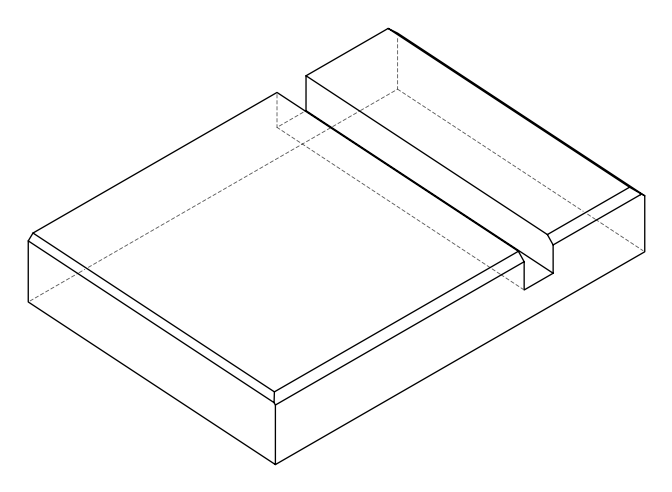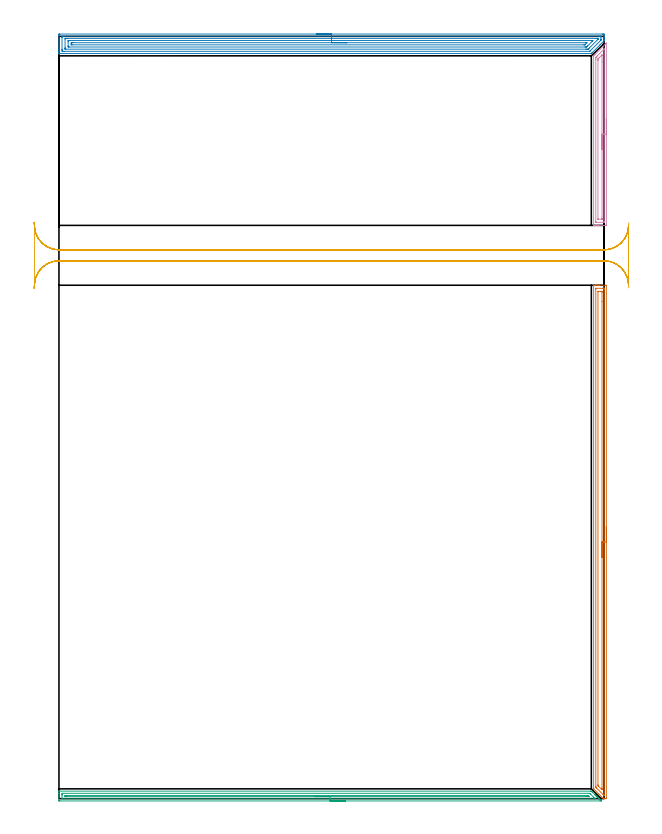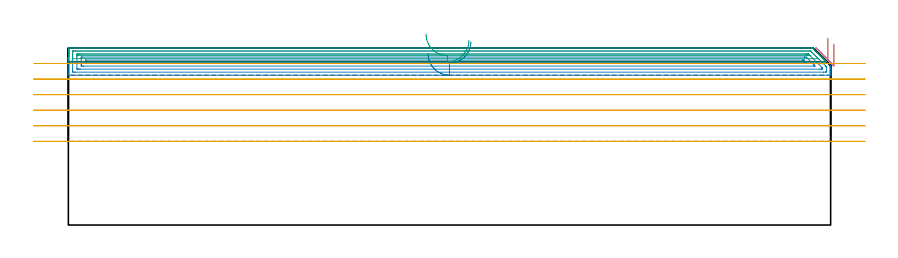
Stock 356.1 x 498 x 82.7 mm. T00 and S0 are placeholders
(PLAN: 5 operations, 1 tool changes, 44.6 min)
(1 AREA_MILL | FG_CHAMFER_SURFACE | UGT0205_001 | 8.23 min | 11725 mm3)
(2 AREA_MILL_1 | FG_CHAMFER_SURFACE_1 | UGT0205_001 | 14.37 min | 28719 mm3)
(3 AREA_MILL_2 | FG_CHAMFER_SURFACE_2 | UGT0205_001 | 8.59 min | 7153 mm3)
(4 AREA_MILL_3 | FG_CHAMFER_SURFACE_3 | UGT0205_001 | 3 min | 4096 mm3)
(5 MILL_RECTANGULAR_SLOT | SLOT_RECTANGULAR | UGT0201_004 | Follow Part, ap 8, ae 75% | 10.38 min | 606806 mm3)
(TOOL UGT0205_001 | Chamfer Mill 20 x 3 x 45 deg. | D20 FL50 Z2)
(TOOL UGT0201_004 | End Mill 32 mm | D32 FL53 Z6)
(OP 1 AREA_MILL)
G17 G21 G94 G90
T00 M6
G54
G17 G0 G90 X357.6 Y177.7 S1061 M3
G43 Z92.7 H0
Z84.4
G94 G1 Y177.662 Z83.529 F250.
Y177.548 Z82.664
Y177.359 Z81.812
Y177.097 Z80.98
Y176.763 Z80.174
Y176.36 Z79.4
Y175.892 Z78.664
Y175.36 Z77.972
Y174.771 Z77.329
Y174.128 Z76.74
Y173.436 Z76.209
Y172.7 Z75.74
Y171.926 Z75.337
Y171.12 Z75.003
Y170.288 Z74.741
Y169.436 Z74.552
Y168.572 Z74.438
Y167.7 Z74.4
Y0.326
X357.597 Y0.173 Z74.403
X357.591 Y0.002 Z74.405
X357.359 Y0. Z74.637
X357.014 Z74.981
X356.022 Z75.978
X355.698 Y0.01 Z76.301
X355.678 Y0.027 Z76.321
X355.527 Y0.173 Z76.472
X355.491 Y0.208 Z76.507
X352.559 Y3.141 Z79.44
X349.413 Y6.287 Z82.587
X349.341 Y6.36 Z82.658
X349.307 Y6.4 Z82.693
X349.3 Y6.874 Z82.7
Y335.227
X349.303 Y335.39 Z82.688
X349.352 Y335.393 Z82.639
X349.754 Y335.4 Z82.246
X350.086 Z81.913
X350.777 Z81.218
X352.013 Z79.984
X352.559 Z79.436
X353.177 Z78.818
X357.014 Z74.983
X357.289 Y335.398 Z74.708
X357.592 Y335.39 Z74.406
X357.599 Y335.087 Z74.399
X357.6 Y167.7 Z74.4
X356.186 Z75.814
X356.185 Y2.344 Z75.815
X356.184 Y2.281 Z75.816
X356.179 Y2.156 Z75.821
X356.167 Y2.01 Z75.833
X356.15 Y2.011 Z75.85
X356.123 Y2.035 Z75.877
X355.744 Y2.407 Z76.256
X351.277 Y6.874 Z80.723
X350.777 Y7.381 Z81.223
X350.734 Y7.427 Z81.266
X350.721 Y7.58 Z81.279
X350.716 Y7.705 Z81.284
X350.715 Y7.768 Z81.285
Y333.056
X350.716 Y333.119 Z81.284
X350.721 Y333.244 Z81.279
X350.732 Y333.39 Z81.268
X350.777 Y333.392 Z81.223
X351.263 Y333.399 Z80.737
X355.232 Y333.4 Z76.768
X355.719 Y333.399 Z76.281
X356.123 Y333.392 Z75.877
X356.174 Y333.39 Z75.826
X356.181 Y333.181 Z75.819
X356.185 Y333.056 Z75.815
Y332.993
X356.186 Y332.931 Z75.814
Y167.7
X354.772 Z77.228
X354.771 Y6.874 Z77.229
X354.77 Y6.444 Z77.23
X354.767 Y5.981 Z77.233
X354.765 Y5.857 Z77.235
X354.761 Y5.85 Z77.239
X354.717 Y5.89 Z77.283
X354.62 Y5.981 Z77.38
X352.559 Y8.041 Z79.441
X352.25 Y8.353 Z79.75
X352.174 Y8.433 Z79.826
X352.139 Y8.472 Z79.861
X352.135 Y8.518 Z79.865
X352.133 Y8.661 Z79.867
X352.129 Y9.092 Z79.871
Y331.206
X352.13 Y331.314 Z79.87
X352.133 Y331.367 Z79.867
X352.134 Y331.386 Z79.866
X352.173 Y331.39 Z79.827
X352.368 Y331.398 Z79.632
X354.148 Y331.4 Z77.852
X354.341 Y331.399 Z77.659
X354.534 Y331.398 Z77.466
X354.663 Y331.394 Z77.337
X354.76 Y331.39 Z77.24
X354.764 Y331.349 Z77.236
X354.767 Y331.206 Z77.233
X354.771 Y330.776 Z77.229
X354.772 Y324.813 Z77.228
Y167.7
Y166.828 Z77.267
Y165.964 Z77.38
Y165.112 Z77.569
Y164.28 Z77.832
Y163.474 Z78.165
Y162.7 Z78.568
Y161.964 Z79.037
Y161.272 Z79.568
Y160.629 Z80.157
Y160.04 Z80.801
Y159.508 Z81.493
Y159.04 Z82.228
Y158.637 Z83.002
Y158.303 Z83.808
Y158.041 Z84.64
Y157.852 Z85.492
Y157.738 Z86.357
Y157.7 Z87.228
G0 Z92.7
M5
M2
(OP 2 AREA_MILL_1)
G17 G21 G94 G90
T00 M6
G54
G17 G0 G90 X168.05 Y499.5 S1061 M3
G43 Z92.7 H0
Z80.
G94 G1 X168.088 Z79.128 F250.
X168.202 Z78.264
X168.391 Z77.412
X168.653 Z76.58
X168.987 Z75.774
X169.39 Z75.
X169.859 Z74.264
X170.39 Z73.572
X170.979 Z72.929
X171.622 Z72.34
X172.314 Z71.808
X173.05 Z71.34
X173.824 Z70.937
X174.63 Z70.603
X175.462 Z70.341
X176.314 Z70.152
X177.178 Z70.038
X178.05 Z70.
X354.906
X355.475 Y499.499 Z70.001
X356.038 Y499.493 Z70.003
X356.092 Y499.491 Z70.005
X356.1 Y498.933 Z70.562
Y498.665 Z70.83
Y498.043 Z71.451
Y497.508 Z71.989
Y497.154 Z72.342
Y496.618 Z72.878
Y496.264 Z73.231
Y495.173 Z74.325
X356.099 Y495.152 Z74.346
X356.095 Y495.106 Z74.391
X356.071 Y495.07 Z74.428
X353.423 Y492.423 Z77.076
X348.225 Y487.224 Z82.275
X347.925 Y486.924 Z82.573
X347.803 Y486.805 Z82.691
X347.431 Y486.8 Z82.7
X0.178
X0.01 Y486.803 Z82.688
X0.007 Y486.847 Z82.645
X0. Y487.251 Z82.248
Y487.549 Z81.951
Y488.257 Z81.238
Y489.5 Z79.997
Y490.926 Z78.57
Y498.665 Z70.832
X0.002 Y498.933 Z70.564
X0.008 Y499.492 Z70.006
X0.061 Y499.494 Z70.004
X0.625 Y499.5 Z70.
X178.05
Y498.086 Z71.414
X352.794
X353.648 Y498.083 Z71.417
X353.688 Y498.081 Z71.419
X354.09 Y498.043 Z71.457
X354.097 Y497.636 Z71.864
X354.1 Y496.264 Z73.236
X354.098 Y495.855 Z73.645
X354.092 Y495.614 Z73.886
X354.09 Y495.556 Z73.944
X354.047 Y495.509 Z73.991
X353.921 Y495.374 Z74.126
X353.806 Y495.256 Z74.244
X353.688 Y495.137 Z74.363
X347.118 Y488.568 Z80.932
X346.804 Y488.257 Z81.243
X346.773 Y488.23 Z81.27
X346.76 Y488.221 Z81.279
X346.707 Y488.218 Z81.282
X346.622 Y488.215 Z81.285
X3.306 Y488.214 Z81.286
X2.452 Y488.217 Z81.283
X2.412 Y488.219 Z81.281
X2.01 Y488.257 Z81.243
X2.003 Y488.664 Z80.836
X2.001 Y489.146 Z80.354
X2. Y489.557 Z79.943
X2.001 Y497.154 Z72.346
X2.002 Y497.562 Z71.938
X2.01 Y498.043 Z71.457
X2.375 Y498.081 Z71.419
X2.412 Y498.083 Z71.417
X3.264 Y498.086 Z71.414
X178.05
Y496.672 Z72.828
X351.491 Y496.671 Z72.829
X351.9 Y496.669 Z72.831
X352.036 Y496.667 Z72.833
X352.077 Y496.665 Z72.835
X352.09 Y496.595 Z72.905
X352.094 Y496.463 Z73.037
X352.097 Y496.264 Z73.236
X352.096 Y496.069 Z73.431
X352.09 Y496.001 Z73.499
X352.049 Y495.957 Z73.543
X351.9 Y495.801 Z73.699
X346.537 Y490.436 Z79.064
X346.136 Y490.036 Z79.464
X345.889 Y489.791 Z79.709
X345.804 Y489.71 Z79.79
X345.737 Y489.648 Z79.852
X345.643 Y489.635 Z79.865
X345.156 Y489.631 Z79.869
X344.749 Y489.629 Z79.871
X344.265
X4.609
X4.2 Y489.631 Z79.869
X4.064 Y489.633 Z79.867
X4.023 Y489.635 Z79.865
X4.01 Y489.705 Z79.795
X4.005 Y489.837 Z79.663
X4.002 Y490.036 Z79.464
X4. Y490.235 Z79.265
Y490.926 Z78.574
X4.001 Y496.264 Z73.236
X4.003 Y496.46 Z73.04
X4.01 Y496.656 Z72.845
X4.2 Y496.664 Z72.836
X4.687 Y496.669 Z72.831
X5.094 Y496.671 Z72.829
X5.578
X178.05 Y496.672 Z72.828
Y495.257 Z74.243
X348.325
X348.443 Y495.256 Z74.244
X348.87 Y495.251 Z74.249
X348.67 Y495.031 Z74.469
X348.427 Y494.779 Z74.721
X348.325 Y494.673 Z74.827
X345.467 Y491.815 Z77.685
X345.108 Y491.459 Z78.041
X344.749 Y491.105 Z78.395
X344.686 Y491.05 Z78.45
X344.627 Y491.048 Z78.452
X343.855 Y491.043 Z78.457
X343.738
X6.763
X6.081 Y491.05 Z78.45
X6.01 Y491.055 Z78.445
X6.007 Y491.157 Z78.343
X6.003 Y491.372 Z78.128
X6. Y491.803 Z77.697
Y494.472 Z75.028
X6.003 Y494.923 Z74.577
X6.007 Y495.143 Z74.357
X6.01 Y495.246 Z74.254
X6.112 Y495.251 Z74.249
X6.882 Y495.257 Z74.243
X6.999
X178.05
Y493.843 Z75.657
X343.855
X344.501 Y493.842 Z75.658
X344.749 Y493.84 Z75.66
X344.982 Y493.836 Z75.664
X344.792 Y493.595 Z75.905
X344.772 Y493.572 Z75.928
X344.749 Y493.548 Z75.952
X343.855 Y492.654 Z76.846
X343.68 Y492.49 Z77.01
X343.649 Y492.464 Z77.036
X343.613 Y492.461 Z77.039
X343.533 Y492.459 Z77.041
X343.211 Y492.457 Z77.043
X342.962
X8.669
X8.021 Y492.461 Z77.039
X8.016 Y492.463 Z77.037
X8.006 Y492.476 Z77.024
X8.003 Y492.705 Z76.795
X8.001 Y493.371 Z76.129
X8.004 Y493.595 Z75.905
X8.009 Y493.761 Z75.739
X8.014 Y493.836 Z75.664
X8.171 Y493.839 Z75.661
X8.421 Y493.842 Z75.658
X8.669 Y493.843 Z75.657
X9.314
X178.05
X178.922 Z75.695
X179.787 Z75.809
X180.638 Z75.998
X181.47 Z76.26
X182.276 Z76.594
X183.05 Z76.997
X183.786 Z77.465
X184.478 Z77.996
X185.121 Z78.586
X185.71 Z79.229
X186.242 Z79.921
X186.71 Z80.657
X187.113 Z81.431
X187.447 Z82.237
X187.709 Z83.069
X187.898 Z83.92
X188.012 Z84.785
X188.05 Z85.657
G0 Z92.7
M5
M2
(OP 3 AREA_MILL_2)
G17 G21 G94 G90
T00 M6
G54
G17 G0 G90 X187.1 Y-1.5 S1061 M3
G43 Z92.7 H0
Z86.3
G94 G1 X187.062 Z85.428 F250.
X186.948 Z84.563
X186.759 Z83.712
X186.497 Z82.88
X186.163 Z82.074
X185.76 Z81.3
X185.291 Z80.564
X184.76 Z79.872
X184.171 Z79.229
X183.528 Z78.64
X182.836 Z78.108
X182.1 Z77.64
X181.326 Z77.237
X180.52 Z76.903
X179.688 Z76.641
X178.836 Z76.452
X177.972 Z76.338
X177.1 Z76.3
X0.621
X0.086 Y-1.494 Z76.304
X0.008 Y-1.491 Z76.305
X0. Y-0.963 Z76.834
Y1.7 Z79.494
Y3.129 Z80.925
Y3.475 Z81.27
Y4.481 Z82.281
X0.008 Y4.865 Z82.657
X0.01 Y4.897 Z82.688
X0.174 Y4.9 Z82.7
X347.324
X347.795 Y4.898 Z82.686
X347.879 Y4.823 Z82.62
X347.894 Y4.807 Z82.605
X348.218 Y4.483 Z82.282
X348.339 Y4.363 Z82.159
X350.114 Y2.588 Z80.384
X350.219 Y2.481 Z80.281
X350.303 Y2.398 Z80.197
X350.41 Y2.292 Z80.088
X350.513 Y2.187 Z79.987
X350.6 Y2.1 Z79.899
X350.706 Y1.996 Z79.792
X350.807 Y1.893 Z79.693
X350.898 Y1.802 Z79.602
X351. Y1.702 Z79.498
X351.101 Y1.599 Z79.399
X351.196 Y1.504 Z79.304
X351.298 Y1.404 Z79.2
X351.395 Y1.305 Z79.105
X351.494 Y1.206 Z79.006
X351.594 Y1.108 Z78.904
X351.689 Y1.011 Z78.811
X351.792 Y0.908 Z78.708
X351.889 Y0.812 Z78.608
X351.983 Y0.718 Z78.517
X352.09 Y0.611 Z78.41
X352.185 Y0.517 Z78.313
X352.277 Y0.424 Z78.223
X352.387 Y0.313 Z78.112
X352.481 Y0.221 Z78.017
X352.571 Y0.13 Z77.929
X352.685 Y0.015 Z77.814
X352.777 Y-0.075 Z77.721
X352.864 Y-0.164 Z77.635
X352.983 Y-0.283 Z77.516
X353.073 Y-0.371 Z77.425
X353.158 Y-0.458 Z77.341
X353.281 Y-0.581 Z77.219
X353.369 Y-0.667 Z77.129
X353.452 Y-0.752 Z77.047
X353.579 Y-0.879 Z76.921
X353.665 Y-0.963 Z76.833
X353.908 Y-1.208 Z76.592
X354.107 Y-1.407 Z76.392
X354.175 Y-1.478 Z76.321
X354.183 Y-1.495 Z76.304
X354.175 Y-1.499 Z76.299
X177.1 Y-1.5 Z76.3
Y-0.086 Z77.714
X2.408
X2.01 Y-0.075 Z77.725
X2.002 Y0.328 Z78.128
X2. Y2.105 Z79.905
Y2.588 Z80.388
X2.002 Y2.991 Z80.791
X2.01 Y3.475 Z81.275
X2.398 Y3.486 Z81.286
X2.408
X346.43 Y3.485 Z81.285
X346.763 Y3.475 Z81.275
X347.324 Y2.925 Z80.725
X349.438 Y0.812 Z78.612
X350.005 Y0.243 Z78.043
X350.313 Y-0.075 Z77.725
X350.015 Y-0.086 Z77.715
X350.005 Z77.714
X177.1
Y1.328 Z79.128
X4.569
X4.195 Y1.329 Z79.129
X4.071 Y1.331 Z79.131
X4.027 Y1.333 Z79.133
X4.01 Y1.336 Z79.136
X4.007 Y1.377 Z79.177
X4.003 Y1.506 Z79.306
X4.002 Y1.7 Z79.5
X4.005 Y1.888 Z79.688
X4.018 Y2.064 Z79.864
X4.195 Y2.067 Z79.867
X4.716 Y2.07 Z79.87
X5.089 Y2.071 Z79.871
X5.608 Y2.072 Z79.872
X345.537 Y2.071 Z79.871
X345.661 Y2.069 Z79.869
X345.706 Y2.066 Z79.866
X345.726 Y2.063 Z79.863
X345.744 Y2.048 Z79.848
X345.817 Y1.98 Z79.78
X346.099 Y1.7 Z79.5
X346.43 Y1.363 Z79.163
X346.448 Y1.335 Z79.135
X346.43 Y1.334 Z79.134
X345.91 Y1.33 Z79.13
X345.537 Y1.329 Z79.129
X345.017 Y1.328 Z79.128
X177.1
X176.228 Z79.166
X175.363 Z79.28
X174.512 Z79.469
X173.68 Z79.731
X172.874 Z80.065
X172.1 Z80.468
X171.364 Z80.937
X170.672 Z81.468
X170.029 Z82.057
X169.44 Z82.701
X168.908 Z83.393
X168.44 Z84.128
X168.037 Z84.902
X167.703 Z85.708
X167.441 Z86.54
X167.252 Z87.392
X167.138 Z88.257
X167.1 Z89.128
G0 Z92.7
M5
M2
(OP 4 AREA_MILL_3)
G17 G21 G94 G90
T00 M6
G54
G17 G0 G90 X357.6 Y444.05 S1061 M3
G43 Z92.7 H0
Z84.4
G94 G1 Y444.012 Z83.528 F250.
Y443.898 Z82.664
Y443.709 Z81.812
Y443.447 Z80.98
Y443.113 Z80.174
Y442.71 Z79.4
Y442.242 Z78.664
Y441.711 Z77.972
Y441.121 Z77.329
Y440.478 Z76.74
Y439.786 Z76.208
Y439.05 Z75.74
Y438.276 Z75.337
Y437.47 Z75.003
Y436.638 Z74.741
Y435.787 Z74.552
Y434.922 Z74.438
Y434.05 Z74.4
Y375.113
X357.597 Y374.804 Z74.402
X357.592 Y374.51 Z74.406
X357.294 Y374.5 Z74.703
X352.559 Z79.435
X352. Z79.997
X351.668 Z80.328
X351.109 Z80.887
X350.777 Z81.218
X349.736 Z82.263
X349.35 Y374.507 Z82.641
X349.303 Y374.51 Z82.688
X349.3 Y374.666 Z82.7
Y484.95
X349.305 Y485.303 Z82.691
X349.434 Y485.436 Z82.562
X350.14 Y486.141 Z81.859
X357.284 Y493.285 Z74.715
X357.46 Y493.461 Z74.537
X357.584 Y493.582 Z74.414
X357.594 Y493.584 Z74.404
X357.599 Y493.582 Z74.399
X357.6 Y434.05 Z74.4
X356.186 Z75.814
Y376.773
X356.184 Y376.648 Z75.816
X356.182 Y376.564 Z75.818
X356.178 Y376.508 Z75.822
X356.172 Y376.507 Z75.828
X356.123 Y376.504 Z75.877
X355.63 Y376.5 Z76.37
X351.173 Y376.501 Z80.827
X350.777 Y376.508 Z81.223
X350.727 Y376.51 Z81.273
X350.719 Y376.711 Z81.281
X350.715 Y376.836 Z81.285
Y376.899
X350.714 Y376.962 Z81.286
Y483.164
X350.715 Y484.057 Z81.285
X350.716 Y484.118 Z81.284
X350.721 Y484.182 Z81.279
X350.73 Y484.268 Z81.27
X350.777 Y484.319 Z81.223
X351.089 Y484.637 Z80.911
X351.4 Y484.95 Z80.6
X351.534 Y485.085 Z80.466
X355.994 Y489.544 Z76.006
X356.123 Y489.671 Z75.877
X356.168 Y489.711 Z75.832
X356.176 Y489.717 Z75.824
X356.179 Y489.686 Z75.821
X356.183 Y489.603 Z75.817
X356.185 Y489.478 Z75.815
X356.186 Y489.415 Z75.814
Y434.05
X354.772 Z77.228
X354.771 Y379.147 Z77.229
X354.77 Y378.685 Z77.23
X354.767 Y378.577 Z77.233
X354.765 Y378.526 Z77.235
X354.758 Y378.51 Z77.242
X354.71 Y378.507 Z77.29
X354.524 Y378.501 Z77.476
X352.375 Z79.625
X352.252 Y378.503 Z79.748
X352.154 Y378.509 Z79.846
X352.134 Y378.512 Z79.866
X352.132 Y378.518 Z79.868
X352.13 Y378.541 Z79.87
X352.129 Y378.685 Z79.871
Y482.271
X352.13 Y482.701 Z79.87
X352.134 Y483.164 Z79.866
X352.135 Y483.214 Z79.865
X352.167 Y483.256 Z79.833
X352.231 Y483.326 Z79.769
X352.312 Y483.411 Z79.688
X352.559 Y483.66 Z79.441
X352.757 Y483.858 Z79.243
X354.341 Y485.442 Z77.659
X354.542 Y485.642 Z77.458
X354.745 Y485.843 Z77.255
X354.753 Y485.844 Z77.247
X354.764 Y485.843 Z77.236
X354.769 Y485.59 Z77.231
X354.77 Y485.413 Z77.23
X354.772 Y481.365 Z77.228
Y434.05
Y433.179 Z77.266
Y432.314 Z77.38
Y431.462 Z77.569
Y430.63 Z77.831
Y429.824 Z78.165
Y429.05 Z78.568
Y428.314 Z79.037
Y427.622 Z79.568
Y426.979 Z80.157
Y426.39 Z80.801
Y425.859 Z81.493
Y425.39 Z82.228
Y424.987 Z83.002
Y424.653 Z83.808
Y424.391 Z84.64
Y424.202 Z85.492
Y424.088 Z86.357
Y424.05 Z87.228
G0 Z92.7
M5
M2
(OP 5 MILL_RECTANGULAR_SLOT)
G17 G21 G94 G90
T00 M6
G54
G17 G0 G90 X372.29 Y376.203 S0 M3
G43 Z92.7 H0
Z75.433
G94 G1 X372.048 Y373.212 F250.
G2 X356.1 Y358.5 R16. F500.
G1 X0.
G2 X-15.97 Y373.521 R16.
G1 X-16.
Y336.379
X-15.97
G2 X0. Y351.4 R16.
G1 X356.1
G2 X372.051 Y336.654 R16.
G1 X372.286 Y333.663 F250.
G0 Z92.7
X-16.154 Y333.385
Z68.167
G1 X-15.97 Y336.379
G2 X0. Y351.4 R16. F500.
G1 X356.1
G2 X372.09 Y335.966 R16.
G1 X372.1
Y373.934
X372.09
G2 X356.1 Y358.5 R16.
G1 X0.
G2 X-15.97 Y373.521 R16.
G1 X-16.154 Y376.515 F250.
G0 Y333.385 Z60.9
G1 X-15.97 Y336.379
G2 X0. Y351.4 R16. F500.
G1 X356.1
G2 X372.09 Y335.966 R16.
G1 X372.1
Y373.934
X372.09
G2 X356.1 Y358.5 R16.
G1 X0.
G2 X-15.97 Y373.521 R16.
G1 X-16.154 Y376.515 F250.
G0 Y333.385 Z53.633
G1 X-15.97 Y336.379
G2 X0. Y351.4 R16. F500.
G1 X356.1
G2 X372.09 Y335.966 R16.
G1 X372.1
Y373.934
X372.09
G2 X356.1 Y358.5 R16.
G1 X0.
G2 X-15.97 Y373.521 R16.
G1 X-16.154 Y376.515 F250.
G0 Y333.385 Z46.367
G1 X-15.97 Y336.379
G2 X0. Y351.4 R16. F500.
G1 X356.1
G2 X372.09 Y335.966 R16.
G1 X372.1
Y373.934
X372.09
G2 X356.1 Y358.5 R16.
G1 X0.
G2 X-15.97 Y373.521 R16.
G1 X-16.154 Y376.515 F250.
G0 Y333.385 Z39.1
G1 X-15.97 Y336.379
G2 X0. Y351.4 R16. F500.
G1 X356.1
G2 X372.09 Y335.966 R16.
G1 X372.1
Y373.934
X372.09
G2 X356.1 Y358.5 R16.
G1 X0.
G2 X-15.97 Y373.521 R16.
G1 X-16.154 Y376.515 F250.
G0 Z92.7
M5
M2
